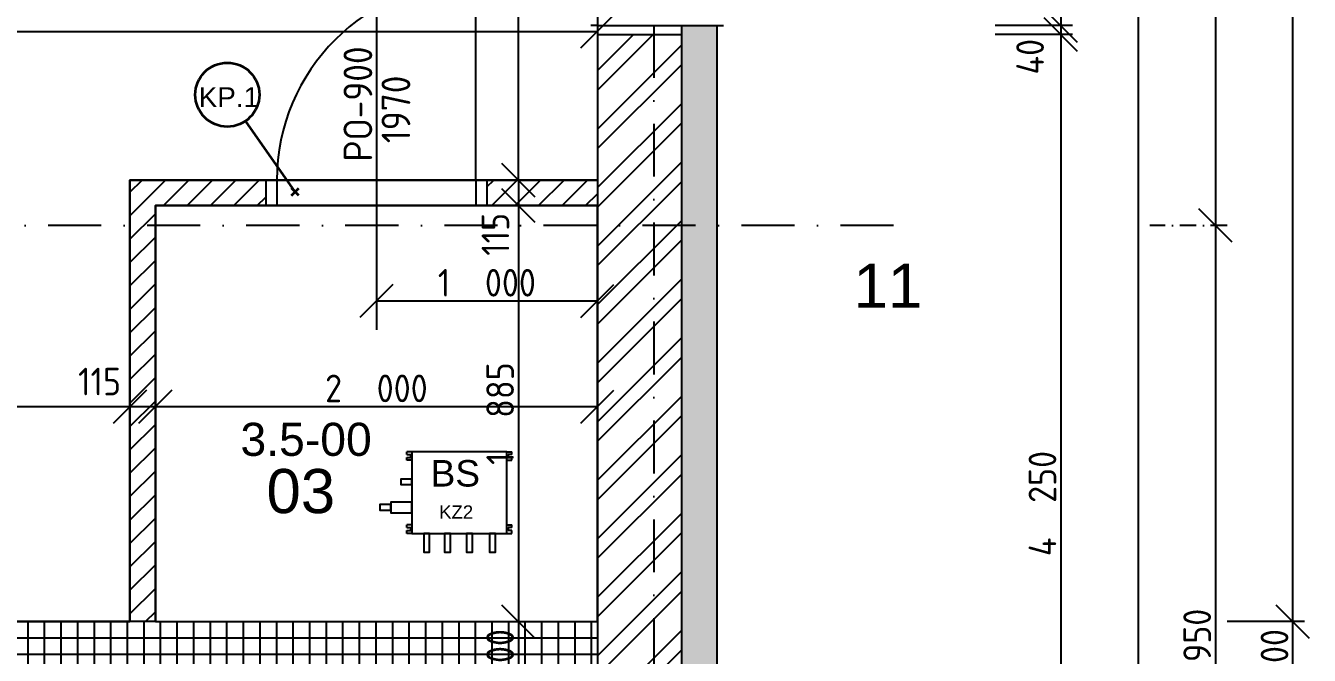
# Model space of a CAD drawing. Extents: x 4511820 to 5180432, y -1526536 to -944957.
# Drawn here: x 5153316 to 5159124, y -1116977 to -1114124 of the extents above; entities that cross this region are included whole.
import ezdxf

# ---------------------------------------------------------------- set-up
doc = ezdxf.new("R2010")
doc.units = 0
doc.header["$MEASUREMENT"] = 0
doc.linetypes.add('BODKOCIARKOVANA_3', pattern=[5.6, 3, -1.3, 0, -1.3])
doc.layers.get('0').update_dxf_attribs({"linetype": 'CONTINUOUS'})
doc.layers.get('Defpoints').update_dxf_attribs({"color": 61, "linetype": 'CONTINUOUS'})
for name, color, linetype in [('DVERE', 45, 'CONTINUOUS'), ('KÓTY', 4, 'CONTINUOUS'), ('MÚRY', 1, 'CONTINUOUS'), ('osi', 253, 'CONTINUOUS'), ('Plochy', 41, 'CONTINUOUS'), ('POPIS', 7, 'CONTINUOUS'), ('TENKÁ', 7, 'CONTINUOUS'), ('ZZ-chladenie', 133, 'CONTINUOUS'), ('ŠRAFY', 82, 'CONTINUOUS')]:
    doc.layers.add(name, color=color, linetype=linetype)
doc.layers.add('preklady', color=74, linetype='CONTINUOUS', lineweight=35)
doc.styles.add('ARIAL', font='arial.ttf')
doc.styles.add('styl1', font='arial.ttf')
doc.styles.add('STYLE1', font='isocp.shx')
doc.dimstyles.new('STANDARD-50', dxfattribs={"dimtxt": 125, "dimasz": 150, "dimexe": 10, "dimexo": 200, "dimgap": 20, "dimtad": 1, "dimdsep": 46, "dimlunit": 6, "dimtxsty": 'STYLE1', "dimblk1": 'OBLIQUE', "dimblk2": 'OBLIQUE', "dimsah": 1, "dimcen": 2.5, "dimse1": 1, "dimse2": 1, "dimadec": 0, "dimazin": 0, "dimtfac": 1, "dimtmove": 1, "dimatfit": 3, "dimldrblk": 'OBLIQUE', "dimfxl": 1, "dimtolj": 1, "dimtzin": 0, "dimarcsym": 0})
pattern_1 = [(45, (515270.5, 303822), (-53.0330086, 53.0330086), [])]

# ---------------------------------------------------------------- blocks, each defined once
blk = doc.blocks.new('_OBLIQUE')
at = {"color": 0, "linetype": 'ByBlock'}
blk.add_line((-0.5, -0.5), (0.5, 0.5), dxfattribs=at)
blk = doc.blocks.new('*D12549')
at = {"layer": 'Defpoints', "color": 0}
for p in [(5156282.5, -1110164.2), (5156282.5, -1136554.2), (5158349, -1136554.2)]:
    blk.add_point(p, dxfattribs=at)
at = {"layer": 'KÓTY', "color": 0, "lineweight": -2}
blk.add_line((5158349, -1110164.2), (5158349, -1136554.2), dxfattribs=at)
at = {"layer": 'KÓTY', "color": 0, "linetype": 'ByBlock', "lineweight": -2, "xscale": 150, "yscale": 150, "zscale": 150}
for p, rotation in [((5158349, -1110164.2), 90), ((5158349, -1136554.2), 270)]:
    blk.add_blockref('_OBLIQUE', p, dxfattribs=dict(at, rotation=rotation))
at = {"layer": 'KÓTY', "color": 0, "insert": (5158266.5, -1123359.2), "char_height": 125, "attachment_point": 5, "rotation": 90, "style": 'STYLE1'}
blk.add_mtext('\\A1;26ﾠ390', dxfattribs=at)
blk = doc.blocks.new('*D12551')
at = {"layer": 'Defpoints', "color": 0}
for p in [(5156157.5, -1110289.2), (5156157.5, -1115029.2), (5158699, -1115029.2)]:
    blk.add_point(p, dxfattribs=at)
at = {"layer": 'KÓTY', "color": 0, "lineweight": -2}
blk.add_line((5158699, -1110289.2), (5158699, -1115029.2), dxfattribs=at)
at = {"layer": 'KÓTY', "color": 0, "linetype": 'ByBlock', "lineweight": -2, "xscale": 150, "yscale": 150, "zscale": 150}
for p, rotation in [((5158699, -1110289.2), 90), ((5158699, -1115029.2), 270)]:
    blk.add_blockref('_OBLIQUE', p, dxfattribs=dict(at, rotation=rotation))
at = {"layer": 'KÓTY', "color": 0, "insert": (5158616.5, -1112659.2), "char_height": 125, "attachment_point": 5, "rotation": 90, "style": 'STYLE1'}
blk.add_mtext('\\A1;4ﾠ740', dxfattribs=at)
blk = doc.blocks.new('*D12552')
at = {"layer": 'Defpoints', "color": 0}
for p in [(5156157.5, -1115029.2), (5156157.5, -1118979.2), (5158699, -1118979.2)]:
    blk.add_point(p, dxfattribs=at)
at = {"layer": 'KÓTY', "color": 0, "lineweight": -2}
blk.add_line((5158699, -1115029.2), (5158699, -1118979.2), dxfattribs=at)
at = {"layer": 'KÓTY', "color": 0, "linetype": 'ByBlock', "lineweight": -2, "xscale": 150, "yscale": 150, "zscale": 150}
for p, rotation in [((5158699, -1115029.2), 90), ((5158699, -1118979.2), 270)]:
    blk.add_blockref('_OBLIQUE', p, dxfattribs=dict(at, rotation=rotation))
at = {"layer": 'KÓTY', "color": 0, "insert": (5158616.5, -1117004.2), "char_height": 125, "attachment_point": 5, "rotation": 90, "style": 'STYLE1'}
blk.add_mtext('\\A1;3ﾠ950', dxfattribs=at)
blk = doc.blocks.new('*D12559')
at = {"layer": 'Defpoints', "color": 0}
for p in [(5156282.5, -1112704.2), (5156282.5, -1114124.2), (5157999, -1114124.2)]:
    blk.add_point(p, dxfattribs=at)
at = {"layer": 'KÓTY', "color": 0, "lineweight": -2}
blk.add_line((5157999, -1112704.2), (5157999, -1114124.2), dxfattribs=at)
at = {"layer": 'KÓTY', "color": 0, "linetype": 'ByBlock', "lineweight": -2, "xscale": 150, "yscale": 150, "zscale": 150}
for p, rotation in [((5157999, -1112704.2), 90), ((5157999, -1114124.2), 270)]:
    blk.add_blockref('_OBLIQUE', p, dxfattribs=dict(at, rotation=rotation))
at = {"layer": 'KÓTY', "color": 0, "insert": (5157916.5, -1113414.2), "char_height": 125, "attachment_point": 5, "rotation": 90, "style": 'STYLE1'}
blk.add_mtext('\\A1;1ﾠ420', dxfattribs=at)
blk = doc.blocks.new('*D12560')
at = {"layer": 'Defpoints', "color": 0}
for p in [(5156282.5, -1114124.2), (5156282.5, -1114164.2), (5157999, -1114164.2)]:
    blk.add_point(p, dxfattribs=at)
at = {"layer": 'KÓTY', "color": 0, "lineweight": -2}
blk.add_line((5157999, -1114124.2), (5157999, -1114164.2), dxfattribs=at)
at = {"layer": 'KÓTY', "color": 0, "linetype": 'ByBlock', "lineweight": -2, "xscale": 150, "yscale": 150, "zscale": 150}
for p, rotation in [((5157999, -1114124.2), 90), ((5157999, -1114164.2), 270)]:
    blk.add_blockref('_OBLIQUE', p, dxfattribs=dict(at, rotation=rotation))
at = {"layer": 'KÓTY', "color": 0, "insert": (5157860.5, -1114265), "char_height": 125, "attachment_point": 5, "rotation": 90, "style": 'STYLE1'}
blk.add_mtext('\\A1;40', dxfattribs=at)
blk = doc.blocks.new('*D12561')
at = {"layer": 'Defpoints', "color": 0}
for p in [(5156282.5, -1114164.2), (5156282.5, -1118414.2), (5157999, -1118414.2)]:
    blk.add_point(p, dxfattribs=at)
at = {"layer": 'KÓTY', "color": 0, "lineweight": -2}
blk.add_line((5157999, -1114164.2), (5157999, -1118414.2), dxfattribs=at)
at = {"layer": 'KÓTY', "color": 0, "linetype": 'ByBlock', "lineweight": -2, "xscale": 150, "yscale": 150, "zscale": 150}
for p, rotation in [((5157999, -1114164.2), 90), ((5157999, -1118414.2), 270)]:
    blk.add_blockref('_OBLIQUE', p, dxfattribs=dict(at, rotation=rotation))
at = {"layer": 'KÓTY', "color": 0, "insert": (5157916.5, -1116289.2), "char_height": 125, "attachment_point": 5, "rotation": 90, "style": 'STYLE1'}
blk.add_mtext('\\A1;4ﾠ250', dxfattribs=at)
blk = doc.blocks.new('*D12602')
at = {"layer": 'Defpoints', "color": 0}
for p in [(5155902.5, -1116824.2), (5159049, -1116824.2), (5155902.5, -1117124.2)]:
    blk.add_point(p, dxfattribs=at)
at = {"layer": 'KÓTY', "color": 0, "lineweight": -2}
blk.add_line((5159049, -1117124.2), (5159049, -1116824.2), dxfattribs=at)
at = {"layer": 'KÓTY', "color": 0, "linetype": 'ByBlock', "lineweight": -2, "xscale": 150, "yscale": 150, "zscale": 150}
for p, rotation in [((5159049, -1116824.2), 90), ((5159049, -1117124.2), 270)]:
    blk.add_blockref('_OBLIQUE', p, dxfattribs=dict(at, rotation=rotation))
at = {"layer": 'KÓTY', "color": 0, "insert": (5158966.5, -1116974.2), "char_height": 125, "attachment_point": 5, "rotation": 90, "style": 'STYLE1'}
blk.add_mtext('\\A1;300', dxfattribs=at)
blk = doc.blocks.new('*D12603')
at = {"layer": 'Defpoints', "color": 0}
for p in [(5155902.5, -1110544.2), (5159049, -1110544.2), (5155902.5, -1116824.2)]:
    blk.add_point(p, dxfattribs=at)
at = {"layer": 'KÓTY', "color": 0, "lineweight": -2}
blk.add_line((5159049, -1116824.2), (5159049, -1110544.2), dxfattribs=at)
at = {"layer": 'KÓTY', "color": 0, "linetype": 'ByBlock', "lineweight": -2, "xscale": 150, "yscale": 150, "zscale": 150}
for p, rotation in [((5159049, -1110544.2), 90), ((5159049, -1116824.2), 270)]:
    blk.add_blockref('_OBLIQUE', p, dxfattribs=dict(at, rotation=rotation))
at = {"layer": 'KÓTY', "color": 0, "insert": (5158966.5, -1113684.2), "char_height": 125, "attachment_point": 5, "rotation": 90, "style": 'STYLE1'}
blk.add_mtext('\\A1;6ﾠ280', dxfattribs=at)
blk = doc.blocks.new('*D18124')
at = {"layer": 'Defpoints', "color": 0}
for p in [(5149622.5, -1115254.2), (5153787.5, -1115824.2), (5153787.5, -1115850)]:
    blk.add_point(p, dxfattribs=at)
at = {"layer": 'KÓTY', "color": 0, "lineweight": -2}
blk.add_line((5149622.5, -1115850), (5153787.5, -1115850), dxfattribs=at)
at = {"layer": 'KÓTY', "color": 0, "linetype": 'ByBlock', "lineweight": -2, "xscale": 150, "yscale": 150, "zscale": 150, "rotation": 180}
blk.add_blockref('_OBLIQUE', (5149622.5, -1115850), dxfattribs=at)
at = {"layer": 'KÓTY', "color": 0, "linetype": 'ByBlock', "lineweight": -2, "xscale": 150, "yscale": 150, "zscale": 150}
blk.add_blockref('_OBLIQUE', (5153787.5, -1115850), dxfattribs=at)
at = {"layer": 'KÓTY', "color": 0, "insert": (5151705, -1115767.5), "char_height": 125, "attachment_point": 5, "style": 'STYLE1'}
blk.add_mtext('\\A1;4ﾠ165', dxfattribs=at)
blk = doc.blocks.new('*D18125')
at = {"layer": 'Defpoints', "color": 0}
for p in [(5153787.5, -1115824.2), (5153902.5, -1115850), (5153902.5, -1115881.7)]:
    blk.add_point(p, dxfattribs=at)
at = {"layer": 'KÓTY', "color": 0, "lineweight": -2}
blk.add_line((5153787.5, -1115850), (5153902.5, -1115850), dxfattribs=at)
at = {"layer": 'KÓTY', "color": 0, "linetype": 'ByBlock', "lineweight": -2, "xscale": 150, "yscale": 150, "zscale": 150, "rotation": 180}
blk.add_blockref('_OBLIQUE', (5153787.5, -1115850), dxfattribs=at)
at = {"layer": 'KÓTY', "color": 0, "linetype": 'ByBlock', "lineweight": -2, "xscale": 150, "yscale": 150, "zscale": 150}
blk.add_blockref('_OBLIQUE', (5153902.5, -1115850), dxfattribs=at)
at = {"layer": 'KÓTY', "color": 0, "insert": (5153650, -1115736.5), "char_height": 125, "attachment_point": 5, "style": 'STYLE1'}
blk.add_mtext('\\A1;115', dxfattribs=at)
blk = doc.blocks.new('*D18126')
at = {"layer": 'Defpoints', "color": 0}
for p in [(5155902.5, -1115850), (5153902.5, -1115881.7), (5155902.5, -1115881.7)]:
    blk.add_point(p, dxfattribs=at)
at = {"layer": 'KÓTY', "color": 0, "lineweight": -2}
blk.add_line((5153902.5, -1115850), (5155902.5, -1115850), dxfattribs=at)
at = {"layer": 'KÓTY', "color": 0, "linetype": 'ByBlock', "lineweight": -2, "xscale": 150, "yscale": 150, "zscale": 150, "rotation": 180}
blk.add_blockref('_OBLIQUE', (5153902.5, -1115850), dxfattribs=at)
at = {"layer": 'KÓTY', "color": 0, "linetype": 'ByBlock', "lineweight": -2, "xscale": 150, "yscale": 150, "zscale": 150}
blk.add_blockref('_OBLIQUE', (5155902.5, -1115850), dxfattribs=at)
at = {"layer": 'KÓTY', "color": 0, "insert": (5154902.5, -1115767.5), "char_height": 125, "attachment_point": 5, "style": 'STYLE1'}
blk.add_mtext('\\A1;2ﾠ000', dxfattribs=at)
blk = doc.blocks.new('*D18133')
at = {"layer": 'Defpoints', "color": 0}
for p in [(5155902.5, -1114150), (5149622.5, -1115254.2), (5155902.5, -1115254.2)]:
    blk.add_point(p, dxfattribs=at)
at = {"layer": 'KÓTY', "color": 0, "lineweight": -2}
blk.add_line((5149622.5, -1114150), (5155902.5, -1114150), dxfattribs=at)
at = {"layer": 'KÓTY', "color": 0, "linetype": 'ByBlock', "lineweight": -2, "xscale": 150, "yscale": 150, "zscale": 150, "rotation": 180}
blk.add_blockref('_OBLIQUE', (5149622.5, -1114150), dxfattribs=at)
at = {"layer": 'KÓTY', "color": 0, "linetype": 'ByBlock', "lineweight": -2, "xscale": 150, "yscale": 150, "zscale": 150}
blk.add_blockref('_OBLIQUE', (5155902.5, -1114150), dxfattribs=at)
at = {"layer": 'KÓTY', "color": 0, "insert": (5152762.5, -1114067.5), "char_height": 125, "attachment_point": 5, "style": 'STYLE1'}
blk.add_mtext('\\A1;6ﾠ280', dxfattribs=at)
blk = doc.blocks.new('*D18134')
at = {"layer": 'Defpoints', "color": 0}
for p in [(5155902.5, -1114939.2), (5155545, -1116824.2), (5155902.5, -1116824.2)]:
    blk.add_point(p, dxfattribs=at)
at = {"layer": 'KÓTY', "color": 0, "lineweight": -2}
blk.add_line((5155545, -1114939.2), (5155545, -1116824.2), dxfattribs=at)
at = {"layer": 'KÓTY', "color": 0, "linetype": 'ByBlock', "lineweight": -2, "xscale": 150, "yscale": 150, "zscale": 150}
for p, rotation in [((5155545, -1114939.2), 90), ((5155545, -1116824.2), 270)]:
    blk.add_blockref('_OBLIQUE', p, dxfattribs=dict(at, rotation=rotation))
at = {"layer": 'KÓTY', "color": 0, "insert": (5155462.5, -1115881.7), "char_height": 125, "attachment_point": 5, "rotation": 90, "style": 'STYLE1'}
blk.add_mtext('\\A1;1ﾠ885', dxfattribs=at)
blk = doc.blocks.new('*D18135')
at = {"layer": 'Defpoints', "color": 0}
for p in [(5155902.5, -1114824.2), (5155545, -1114939.2), (5155902.5, -1114939.2)]:
    blk.add_point(p, dxfattribs=at)
at = {"layer": 'KÓTY', "color": 0, "lineweight": -2}
blk.add_line((5155545, -1114824.2), (5155545, -1114939.2), dxfattribs=at)
at = {"layer": 'KÓTY', "color": 0, "linetype": 'ByBlock', "lineweight": -2, "xscale": 150, "yscale": 150, "zscale": 150}
for p, rotation in [((5155545, -1114824.2), 90), ((5155545, -1114939.2), 270)]:
    blk.add_blockref('_OBLIQUE', p, dxfattribs=dict(at, rotation=rotation))
at = {"layer": 'KÓTY', "color": 0, "insert": (5155441, -1115069.5), "char_height": 125, "attachment_point": 5, "rotation": 90, "style": 'STYLE1'}
blk.add_mtext('\\A1;115', dxfattribs=at)
blk = doc.blocks.new('*D18136')
at = {"layer": 'Defpoints', "color": 0}
for p in [(5155545, -1110544.2), (5155902.5, -1110544.2), (5155902.5, -1114824.2)]:
    blk.add_point(p, dxfattribs=at)
at = {"layer": 'KÓTY', "color": 0, "lineweight": -2}
blk.add_line((5155545, -1114824.2), (5155545, -1110544.2), dxfattribs=at)
at = {"layer": 'KÓTY', "color": 0, "linetype": 'ByBlock', "lineweight": -2, "xscale": 150, "yscale": 150, "zscale": 150}
for p, rotation in [((5155545, -1110544.2), 90), ((5155545, -1114824.2), 270)]:
    blk.add_blockref('_OBLIQUE', p, dxfattribs=dict(at, rotation=rotation))
at = {"layer": 'KÓTY', "color": 0, "insert": (5155462.5, -1112684.2), "char_height": 125, "attachment_point": 5, "rotation": 90, "style": 'STYLE1'}
blk.add_mtext('\\A1;4ﾠ280', dxfattribs=at)
blk = doc.blocks.new('*D18137')
at = {"layer": 'Defpoints', "color": 0}
for p in [(5155902.5, -1115371.5), (5154902.5, -1115502.5), (5155902.5, -1115502.5)]:
    blk.add_point(p, dxfattribs=at)
at = {"layer": 'KÓTY', "color": 0, "lineweight": -2}
blk.add_line((5154902.5, -1115371.5), (5155902.5, -1115371.5), dxfattribs=at)
at = {"layer": 'KÓTY', "color": 0, "linetype": 'ByBlock', "lineweight": -2, "xscale": 150, "yscale": 150, "zscale": 150, "rotation": 180}
blk.add_blockref('_OBLIQUE', (5154902.5, -1115371.5), dxfattribs=at)
at = {"layer": 'KÓTY', "color": 0, "linetype": 'ByBlock', "lineweight": -2, "xscale": 150, "yscale": 150, "zscale": 150}
blk.add_blockref('_OBLIQUE', (5155902.5, -1115371.5), dxfattribs=at)
at = {"layer": 'KÓTY', "color": 0, "insert": (5155402.5, -1115289), "char_height": 125, "attachment_point": 5, "style": 'STYLE1'}
blk.add_mtext('\\A1;1ﾠ000', dxfattribs=at)
blk = doc.blocks.new('*D18145')
at = {"layer": 'Defpoints', "color": 0}
for p in [(5155902.5, -1116824.2), (5155545, -1117124.2), (5155902.5, -1117124.2)]:
    blk.add_point(p, dxfattribs=at)
at = {"layer": 'KÓTY', "color": 0, "lineweight": -2}
blk.add_line((5155545, -1116824.2), (5155545, -1117124.2), dxfattribs=at)
at = {"layer": 'KÓTY', "color": 0, "linetype": 'ByBlock', "lineweight": -2, "xscale": 150, "yscale": 150, "zscale": 150}
for p, rotation in [((5155545, -1116824.2), 90), ((5155545, -1117124.2), 270)]:
    blk.add_blockref('_OBLIQUE', p, dxfattribs=dict(at, rotation=rotation))
at = {"layer": 'KÓTY', "color": 0, "insert": (5155462.5, -1116974.2), "char_height": 125, "attachment_point": 5, "rotation": 90, "style": 'STYLE1'}
blk.add_mtext('\\A1;300', dxfattribs=at)

msp = doc.modelspace()

# ---------------------------------------------------------------- hatches: boundary and pattern name
at = {"layer": 'ŠRAFY'}
h = msp.add_hatch(dxfattribs=at)
h.set_pattern_fill('ANSI32', color=256, scale=500)
h.set_pattern_definition([(45, (584112, 91563.12), (-132.5825215, 132.5825215), []), (45, (584200.39, 91563.12), (-132.5825215, 132.5825215), [])])
h.paths.add_polyline_path([(5156282.5, -1118414.191), (5156282.5, -1114164.191), (5155902.5, -1114164.191), (5155902.5, -1114824.191), (5155902.5, -1114939.191), (5155902.5, -1116824.191), (5155902.5, -1117124.191), (5155902.5, -1118414.191)])
h = msp.add_hatch(dxfattribs=at)
h.set_pattern_fill('HEX', color=256, scale=200)
h.paths.add_polyline_path([(5156442.5, -1118414.191), (5156442.5, -1114124.191), (5156282.5, -1114124.191), (5156282.5, -1114164.191), (5156282.5, -1118414.191)])
at = {"layer": 'ŠRAFY', "ltscale": 0.25}
h = msp.add_hatch(dxfattribs=at)
h.set_pattern_fill('ANSI31', color=256, scale=600, style=0)
h.set_pattern_definition(pattern_1)
h.paths.add_polyline_path([(5153787.5, -1114824.191), (5153787.5, -1116824.191), (5153902.5, -1116824.191), (5153902.5, -1114939.191), (5154402.5, -1114939.191), (5154402.5, -1114824.191)])
h = msp.add_hatch(dxfattribs=at)
h.set_pattern_fill('ANSI31', color=256, scale=600, style=0)
h.set_pattern_definition(pattern_1)
h.paths.add_polyline_path([(5155402.5, -1114824.191), (5155402.5, -1114939.191), (5155902.5, -1114939.191), (5155902.5, -1114824.191)])
h = msp.add_hatch(dxfattribs=at)
h.set_pattern_fill('ANSI37', color=256, scale=600, angle=45)
h.set_pattern_definition([(90, (-3307273.674, 668852.734), (-75, 1e-14), []), (180, (-3307273.674, 668852.734), (-1e-14, -75), [])])
h.paths.add_polyline_path([(5152527.5, -1117124.191), (5152592.5, -1117124.191), (5152622.5, -1117124.191), (5153192.5, -1117124.191), (5153307.5, -1117124.191), (5155902.5, -1117124.191), (5155902.5, -1116824.191), (5153902.5, -1116824.191), (5153787.5, -1116824.191), (5152492.5, -1116824.191), (5152492.5, -1116939.191), (5152527.5, -1116939.191)])

# ---------------------------------------------------------------- linework, layer by layer
at = {"layer": 'DVERE', "ltscale": 0.25}
msp.add_line((5154902.5, -1113888), (5154902.5, -1115502.5), dxfattribs=at)
at = {"layer": 'DVERE'}
for p, q in [((5155352.5, -1114824.191), (5155352.5, -1113924.191)), ((5154452.5, -1114824.191), (5155352.5, -1114824.191)), ((5154452.5, -1114939.191), (5155352.5, -1114939.191))]:
    msp.add_line(p, q, dxfattribs=at)
msp.add_arc((5155352.5, -1114824.191), 900, 90, 180, dxfattribs=at)
at = {"layer": 'KÓTY', "ltscale": 0.25}
for p, q in [((5158052.403, -1114124.191), (5157702.403, -1114124.191)), ((5158052.403, -1114164.191), (5157702.403, -1114164.191))]:
    msp.add_line(p, q, dxfattribs=at)
at = {"layer": 'KÓTY', "linetype": 'BODKOCIARKOVANA_3', "ltscale": 25}
msp.add_line((5158752.403, -1115029.191), (5158402.403, -1115029.191), dxfattribs=at)
at = {"layer": 'KÓTY', "ltscale": 25}
msp.add_line((5159102.403, -1116824.191), (5158752.403, -1116824.191), dxfattribs=at)
at = {"layer": 'MÚRY'}
for p, q in [((5155902.5, -1114124.191), (5155902.5, -1114824.191)), ((5155902.5, -1114124.191), (5156442.5, -1114124.191)), ((5156442.5, -1114124.191), (5156442.5, -1118414.191)), ((5153787.5, -1114824.191), (5154452.5, -1114824.191)), ((5153787.5, -1116824.191), (5153787.5, -1114824.191)), ((5154452.5, -1114824.191), (5154452.5, -1114939.191)), ((5155352.5, -1114824.191), (5155902.5, -1114824.191)), ((5155352.5, -1114824.191), (5155352.5, -1114939.191)), ((5153902.5, -1114939.191), (5154452.5, -1114939.191)), ((5153902.5, -1116824.191), (5153902.5, -1114939.191)), ((5155352.5, -1114939.191), (5155902.5, -1114939.191)), ((5155902.5, -1114939.191), (5155902.5, -1116824.191)), ((5152442.5, -1116824.191), (5153787.5, -1116824.191)), ((5153902.5, -1116824.191), (5155902.5, -1116824.191))]:
    msp.add_line(p, q, dxfattribs=at)
at = {"layer": 'osi', "linetype": 'BODKOCIARKOVANA_3', "ltscale": 80}
for p, q in [((5156157.5, -1109191.097), (5156157.5, -1141119)), ((5157242.5, -1115029.191), (5093572.5, -1115029.191))]:
    msp.add_line(p, q, dxfattribs=at)
at = {"layer": 'Plochy'}
for points in [[(5149272.5, -1116824.191), (5149272.5, -1121114.191), (5147672.5, -1121114.191), (5147672.5, -1115254.191), (5149622.5, -1115254.191), (5149622.5, -1113604.191), (5151922.5, -1113604.191), (5151922.5, -1113794.191), (5152122.5, -1113794.191), (5152122.5, -1112494.191), (5153922.5, -1112494.191), (5153922.5, -1110544.191), (5155902.5, -1110544.191), (5155902.5, -1114824.191), (5153787.5, -1114824.191), (5153787.5, -1116824.191)], [(5155902.5, -1114939.191), (5153902.5, -1114939.191), (5153902.5, -1116824.191), (5155902.5, -1116824.191)]]:
    msp.add_lwpolyline(points, close=True, dxfattribs=at)
at = {"layer": 'preklady'}
for p, q in [((5154534.501, -1114876.501), (5154310.943, -1114555.935)), ((5154517.883, -1114893.117), (5154551.117, -1114859.883)), ((5154551.118, -1114893.118), (5154517.884, -1114859.884))]:
    msp.add_line(p, q, dxfattribs=at)
at = {"layer": 'preklady', "ltscale": 0.25}
msp.add_circle((5154228, -1114437), 145, dxfattribs=at)
at = {"layer": 'TENKÁ', "ltscale": 0.25}
for p, q in [((5155902.5, -1114124.191), (5155872.5, -1114124.191)), ((5156442.5, -1114124.191), (5156472.5, -1114124.191))]:
    msp.add_line(p, q, dxfattribs=at)
at = {"layer": 'TENKÁ'}
for p, q in [((5155902.5, -1114164.191), (5156282.5, -1114164.191)), ((5156282.5, -1114124.191), (5156282.5, -1118414.191)), ((5154402.5, -1114824.191), (5154402.5, -1114939.191)), ((5155402.5, -1114824.191), (5155402.5, -1114939.191)), ((5155902.5, -1114824.191), (5155902.5, -1114939.191)), ((5153902.5, -1116824.191), (5153787.5, -1116824.191)), ((5155902.5, -1116824.191), (5155902.5, -1117124.191))]:
    msp.add_line(p, q, dxfattribs=at)
at = {"layer": 'ZZ-chladenie'}
for p, q in [((5155063.243, -1116054.191), (5155040.339, -1116054.191)), ((5155040.339, -1116066.574), (5155040.339, -1116054.191)), ((5155040.339, -1116066.574), (5155057.713, -1116066.574)), ((5155040.339, -1116093.313), (5155040.339, -1116080.93)), ((5155040.339, -1116080.93), (5155057.713, -1116080.93)), ((5155057.713, -1116066.574), (5155057.713, -1116073.752)), ((5155057.713, -1116067.574), (5155057.713, -1116074.752)), ((5155057.713, -1116080.93), (5155057.713, -1116073.752)), ((5155493.243, -1116054.191), (5155063.243, -1116054.191)), ((5155063.243, -1116054.191), (5155063.243, -1116424.191)), ((5155493.243, -1116424.191), (5155493.243, -1116054.191)), ((5155493.243, -1116054.191), (5155516.147, -1116054.191)), ((5155516.147, -1116066.574), (5155498.774, -1116066.574)), ((5155498.774, -1116066.574), (5155498.774, -1116073.752)), ((5155498.774, -1116067.574), (5155498.774, -1116074.752)), ((5155498.774, -1116080.93), (5155498.774, -1116073.752)), ((5155516.147, -1116080.93), (5155498.774, -1116080.93)), ((5155516.147, -1116066.574), (5155516.147, -1116054.191)), ((5155516.147, -1116093.313), (5155516.147, -1116080.93)), ((5155063.243, -1116093.313), (5155040.339, -1116093.313)), ((5155493.243, -1116093.313), (5155516.147, -1116093.313)), ((5155063.243, -1116385.07), (5155040.339, -1116385.07)), ((5155040.339, -1116397.452), (5155040.339, -1116385.07)), ((5155040.339, -1116397.452), (5155057.713, -1116397.452)), ((5155040.339, -1116424.191), (5155040.339, -1116411.809)), ((5155040.339, -1116411.809), (5155057.713, -1116411.809)), ((5155063.243, -1116424.191), (5155040.339, -1116424.191)), ((5155057.713, -1116397.452), (5155057.713, -1116404.631)), ((5155057.713, -1116398.452), (5155057.713, -1116405.631)), ((5155057.713, -1116411.809), (5155057.713, -1116404.631)), ((5155063.243, -1116424.191), (5155493.243, -1116424.191)), ((5155493.243, -1116385.07), (5155516.147, -1116385.07)), ((5155493.243, -1116424.191), (5155516.147, -1116424.191)), ((5155516.147, -1116397.452), (5155498.774, -1116397.452)), ((5155498.774, -1116397.452), (5155498.774, -1116404.631)), ((5155498.774, -1116398.452), (5155498.774, -1116405.631)), ((5155498.774, -1116411.809), (5155498.774, -1116404.631)), ((5155516.147, -1116411.809), (5155498.774, -1116411.809)), ((5155516.147, -1116397.452), (5155516.147, -1116385.07)), ((5155516.147, -1116424.191), (5155516.147, -1116411.809))]:
    msp.add_line(p, q, dxfattribs=at)
for points in [[(5155063.243, -1116177.968), (5155013.385, -1116177.968), (5155013.385, -1116203.594), (5155063.243, -1116203.594)], [(5154968.397, -1116294.045), (5154918.539, -1116294.045), (5154918.539, -1116319.671), (5154968.397, -1116319.671)], [(5155063.243, -1116283.041), (5154968.397, -1116283.041), (5154968.397, -1116330.675), (5155063.243, -1116330.675)], [(5155143.537, -1116424.191), (5155116.515, -1116424.191), (5155116.515, -1116509.208), (5155143.537, -1116509.208)], [(5155237.966, -1116424.191), (5155210.943, -1116424.191), (5155210.943, -1116509.208), (5155237.966, -1116509.208)], [(5155338.004, -1116424.191), (5155310.982, -1116424.191), (5155310.982, -1116509.208), (5155338.004, -1116509.208)], [(5155441.782, -1116424.191), (5155414.759, -1116424.191), (5155414.759, -1116509.208), (5155441.782, -1116509.208)]]:
    msp.add_lwpolyline(points, close=True, dxfattribs=at)

# ---------------------------------------------------------------- texts
at = {"layer": 'POPIS', "lineweight": 40, "ltscale": 0.25, "style": 'ARIAL'}
for s, height, p in [('3.5-00', 150, (5154287.487, -1116073.219)), ('03', 200, (5154405.187, -1116332.618))]:
    msp.add_text(s, height=height, dxfattribs=at).set_placement(p)
at = {"layer": 'preklady', "linetype": 'Continuous', "lineweight": 20, "style": 'ARIAL'}
msp.add_text('KP.1', height=90, dxfattribs=at).set_placement((5154098.736, -1114493.257))
at = {"layer": 'TENKÁ', "linetype": 'Continuous', "style": 'STYLE1'}
for s, p in [('PO-900', (5154883.917, -1114740.34)), ('1970', (5155056.024, -1114656.689))]:
    msp.add_text(s, height=130, rotation=90, dxfattribs=at).set_placement(p)
at = {"layer": 'TENKÁ', "ltscale": 0.25, "style": 'styl1'}
msp.add_text('11', height=200, dxfattribs=at).set_placement((5157061.554, -1115402.461))
at = {"layer": 'ZZ-chladenie', "style": 'ARIAL'}
for s, height, p in [('BS', 120, (5155147.823, -1116212.162)), ('KZ2', 60, (5155186.586, -1116357.428))]:
    msp.add_text(s, height=height, dxfattribs=at).set_placement(p)

# ---------------------------------------------------------------- dimensions: what is measured, and where the dimension line sits
at = {"layer": 'KÓTY'}
for base, p1, p2, picture, middle in [((5158349, -1136554.191), (5156282.5, -1110164.191), (5156282.5, -1136554.191), '*D12549', (5158266.457, -1123359.191)), ((5158699, -1115029.191), (5156157.5, -1110289.191), (5156157.5, -1115029.191), '*D12551', (5158616.457, -1112659.191)), ((5155545, -1110544.191), (5155902.5, -1114824.191), (5155902.5, -1110544.191), '*D18136', (5155462.457, -1112684.191)), ((5159049, -1110544.191), (5155902.5, -1116824.191), (5155902.5, -1110544.191), '*D12603', (5158966.457, -1113684.191)), ((5157999, -1114124.191), (5156282.5, -1112704.191), (5156282.5, -1114124.191), '*D12559', (5157916.457, -1113414.191)), ((5157999, -1118414.191), (5156282.5, -1114164.191), (5156282.5, -1118414.191), '*D12561', (5157916.457, -1116289.191)), ((5155545, -1116824.191), (5155902.5, -1114939.191), (5155902.5, -1116824.191), '*D18134', (5155462.457, -1115881.691)), ((5158699, -1118979.191), (5156157.5, -1115029.191), (5156157.5, -1118979.191), '*D12552', (5158616.457, -1117004.191)), ((5155545, -1117124.191), (5155902.5, -1116824.191), (5155902.5, -1117124.191), '*D18145', (5155462.5, -1116974.191)), ((5159049, -1116824.191), (5155902.5, -1117124.191), (5155902.5, -1116824.191), '*D12602', (5158966.5, -1116974.191))]:
    dim = msp.add_linear_dim(base=base, p1=p1, p2=p2, angle=90, dimstyle='STANDARD-50', dxfattribs=at)
    dim.commit()
    dim.dimension.update_dxf_attribs({"geometry": picture, "text_midpoint": middle})
for base, p1, p2, picture, middle in [((5155902.5, -1114150), (5149622.5, -1115254.191), (5155902.5, -1115254.191), '*D18133', (5152762.5, -1114067.457)), ((5155902.5, -1115371.5), (5154902.5, -1115502.5), (5155902.5, -1115502.5), '*D18137', (5155402.5, -1115288.957)), ((5153787.5, -1115850), (5149622.5, -1115254.191), (5153787.5, -1115824.191), '*D18124', (5151705, -1115767.457)), ((5155902.5, -1115850), (5153902.5, -1115881.691), (5155902.5, -1115881.691), '*D18126', (5154902.5, -1115767.457))]:
    dim = msp.add_linear_dim(base=base, p1=p1, p2=p2, dimstyle='STANDARD-50', dxfattribs=at)
    dim.commit()
    dim.dimension.update_dxf_attribs({"geometry": picture, "text_midpoint": middle})
for base, p1, p2, picture, middle in [((5157999, -1114164.191), (5156282.5, -1114124.191), (5156282.5, -1114164.191), '*D12560', (5157943, -1114265)), ((5155545, -1114939.191), (5155902.5, -1114824.191), (5155902.5, -1114939.191), '*D18135', (5155523.5, -1115069.5))]:
    dim = msp.add_linear_dim(base=base, p1=p1, p2=p2, angle=90, dimstyle='STANDARD-50', dxfattribs=at)
    dim.commit()
    dim.dimension.update_dxf_attribs({"geometry": picture, "text_midpoint": middle, "dimtype": 160})
dim = msp.add_linear_dim(base=(5153902.5, -1115850), p1=(5153787.5, -1115824.191), p2=(5153902.5, -1115881.691), dimstyle='STANDARD-50', dxfattribs=at)
dim.commit()
dim.dimension.update_dxf_attribs({"geometry": '*D18125', "text_midpoint": (5153650, -1115819), "dimtype": 160})

doc.saveas('drawing.dxf')
